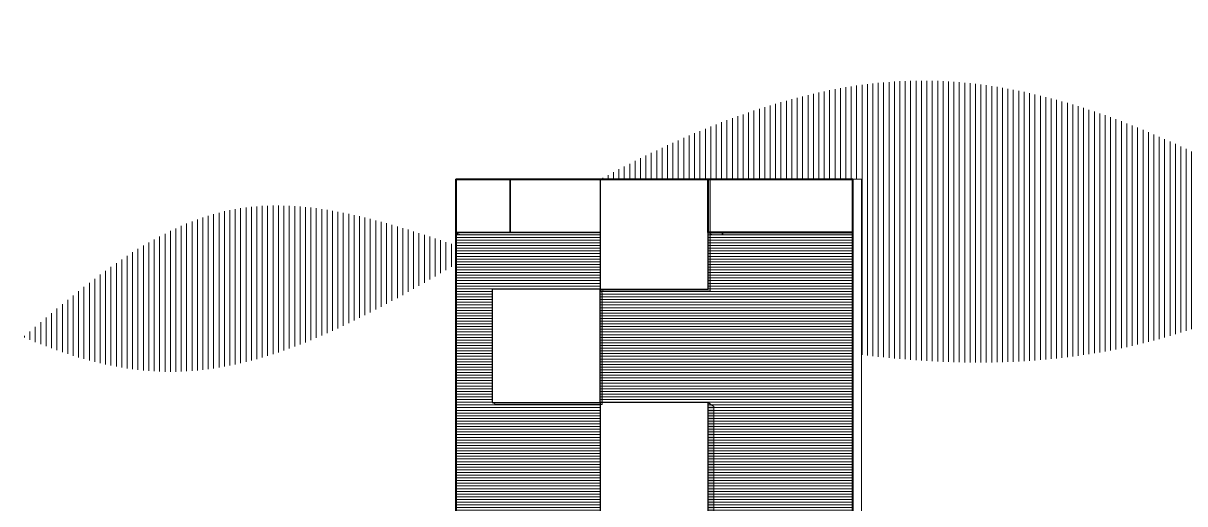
# Model space of a CAD drawing. Header units: millimetres. Extents: x 1564 to 2013, y 216 to 285.
# Drawn here: x 1564.1 to 1628.6, y 257.9 to 284.6 of the extents above; entities that cross this region are included whole.
import ezdxf

# ---------------------------------------------------------------- set-up
doc = ezdxf.new("R2010")
doc.units = ezdxf.units.MM
doc.header["$LTSCALE"] = 10
for name, color, linetype, lineweight in [('CINZA', 252, 'Continuous', 13), ('cinza 03', 252, 'Continuous', 13), ('pn 02', 16, 'Continuous', 20), ('pn 04', 130, 'Continuous', 40), ('PN-01', 90, 'Continuous', 13), ('PN-03', 180, 'Continuous', 30)]:
    doc.layers.add(name, color=color, linetype=linetype, lineweight=lineweight)

msp = doc.modelspace()

# ---------------------------------------------------------------- hatches: boundary and pattern name
at = {"layer": 'CINZA'}
msp.add_hatch(color=256, dxfattribs=at).paths.add_polyline_path([(1596.171, 269.8), (1596.383, 269.688), (1602.283, 269.688), (1602.283, 275.9), (1602.171, 275.9), (1602.171, 269.8)])
at = {"layer": 'cinza 03'}
h = msp.add_hatch(dxfattribs=at)
h.set_pattern_fill('_USER', color=256, scale=0.15, style=0, pattern_type=0)
h.set_pattern_definition([(0, (963.22674, 189.11928), (0, 0.15), [])])
h.paths.add_polyline_path([(1607.171, 238.3), (1602.171, 238.3), (1602.171, 232), (1599.171, 232), (1599.171, 230.45), (1607.171, 230.45)])
h.paths.add_polyline_path([(1610.171, 272.95), (1607.171, 272.95), (1607.171, 257.2), (1608.171, 257.2), (1608.171, 250.9), (1607.171, 250.9), (1607.171, 244.6), (1608.171, 244.6), (1608.171, 238.3), (1607.171, 238.3), (1607.171, 230.45), (1610.171, 230.45)])
h.paths.add_polyline_path([(1596.171, 238.3), (1591.171, 238.3), (1591.171, 230.45), (1599.171, 230.45), (1599.171, 232), (1596.171, 232)])
h.paths.add_polyline_path([(1591.171, 238.3), (1590.171, 238.3), (1590.171, 244.6), (1591.171, 244.6), (1591.171, 250.9), (1590.171, 250.9), (1590.171, 257.2), (1591.171, 257.2), (1591.171, 263.5), (1590.171, 263.5), (1590.171, 269.8), (1591.171, 269.8), (1591.171, 272.95), (1588.16, 272.95), (1588.16, 230.45), (1591.171, 230.45)])
h.paths.add_polyline_path([(1595.996, 250.9), (1591.171, 250.9), (1591.171, 244.6), (1595.996, 244.6)])
h.paths.add_polyline_path([(1596.171, 263.5), (1591.171, 263.5), (1591.171, 257.2), (1596.171, 257.2)])
h.paths.add_polyline_path([(1599.171, 257.2), (1596.171, 257.2), (1596.171, 250.9), (1599.171, 250.9)])
h.paths.add_polyline_path([(1607.171, 250.9), (1602.171, 250.9), (1602.171, 244.6), (1607.171, 244.6)])
h.paths.add_polyline_path([(1607.171, 272.95), (1602.171, 272.95), (1602.171, 269.8), (1599.171, 269.8), (1599.171, 263.5), (1602.171, 263.5), (1602.171, 257.2), (1607.171, 257.2)])
h.paths.add_polyline_path([(1599.171, 269.8), (1596.171, 269.8), (1596.171, 263.5), (1599.171, 263.5)])
h.paths.add_polyline_path([(1596.171, 272.95), (1591.171, 272.95), (1591.171, 269.8), (1596.171, 269.8)])
h.paths.add_polyline_path([(1602.171, 257.2), (1599.171, 257.2), (1599.171, 250.9), (1602.171, 250.9)])
for points in [[(1588.16, 272.95), (1588.373, 272.838), (1596.171, 272.819), (1596.171, 272.95), (1596.171, 272.819), (1596.171, 272.95)], [(1602.16, 272.95), (1602.373, 272.838), (1610.171, 272.819), (1610.171, 272.95), (1610.171, 272.819), (1610.171, 272.95)], [(1596.283, 263.388), (1596.283, 269.588), (1596.171, 269.8), (1596.171, 263.5), (1590.171, 263.5), (1590.383, 263.388)], [(1596.171, 257.2), (1596.383, 256.888), (1602.483, 256.888), (1602.483, 263.288), (1602.171, 263.5), (1602.171, 257.2)]]:
    msp.add_hatch(color=256, dxfattribs=at).paths.add_polyline_path(points)
at = {"layer": 'pn 02'}
h = msp.add_hatch(dxfattribs=at)
h.set_pattern_fill('_USER', color=140, scale=0.3, angle=90, style=0, pattern_type=0)
h.set_pattern_definition([(90, (1590.90576, 221.25), (-0.3, 2e-17), [])])
edge = h.paths.add_edge_path()
edge.add_spline(control_points=[(1610.671, 266.161), (1616.733, 265.383), (1626.417, 265.698), (1635.324, 270.236), (1638.768, 272.032)], knot_values=[49.113009, 49.113009, 49.113009, 49.113009, 67.246944, 78.72037, 78.72037, 78.72037, 78.72037], degree=3, periodic=0)
edge.add_spline(control_points=[(1638.768, 272.032), (1630.461, 277.076), (1616.532, 284.562), (1601.868, 279.002), (1596.171, 275.9)], knot_values=[3.711064, 3.711064, 3.711064, 3.711064, 30.849498, 49.03647, 49.03647, 49.03647, 49.03647], degree=3, periodic=0)
edge.add_line((1596.171, 275.9), (1610.171, 275.9))
edge.add_line((1610.171, 275.9), (1610.671, 275.9))
edge.add_line((1610.671, 275.9), (1610.671, 266.161))
edge = h.paths.add_edge_path()
edge.add_spline(control_points=[(1588.16, 272.225), (1583.839, 273.72), (1575.092, 276.295), (1567.851, 270.312), (1564.135, 267.139)], knot_values=[0.564265, 0.564265, 0.564265, 0.564265, 13.355405, 26.957863, 26.957863, 26.957863, 26.957863], degree=3, periodic=0)
edge.add_spline(control_points=[(1564.135, 267.139), (1566.685, 266.044), (1574.754, 263.71), (1582.652, 267.899), (1588.16, 271.183)], knot_values=[57.673823, 57.673823, 57.673823, 57.673823, 65.957345, 83.972473, 83.972473, 83.972473, 83.972473], degree=3, periodic=0)
edge.add_line((1588.16, 271.183), (1588.16, 272.225))

# ---------------------------------------------------------------- linework, layer by layer
at = {"layer": 'CINZA'}
msp.add_lwpolyline([(1596.171, 269.8), (1596.383, 269.688), (1602.283, 269.688), (1602.283, 275.9), (1602.171, 275.9), (1602.171, 269.8)], close=True, dxfattribs=at)
for centre in [(1588.231, 272.879), (1602.961, 272.879)]:
    msp.add_circle(centre, 0.02, dxfattribs=at)
at = {"layer": 'cinza 03'}
for points in [[(1588.16, 272.95), (1588.373, 272.838), (1596.171, 272.819), (1596.171, 272.95), (1596.171, 272.819), (1596.171, 272.95)], [(1602.16, 272.95), (1602.373, 272.838), (1610.171, 272.819), (1610.171, 272.95), (1610.171, 272.819), (1610.171, 272.95)], [(1590.171, 263.5), (1590.383, 263.388), (1596.283, 263.388), (1596.283, 269.588), (1596.171, 269.8), (1596.171, 263.5)], [(1596.171, 257.2), (1596.383, 256.888), (1602.483, 256.888), (1602.483, 263.288), (1602.171, 263.5), (1602.171, 257.2)]]:
    msp.add_lwpolyline(points, close=True, dxfattribs=at)
at = {"layer": 'pn 04'}
for p, q in [((1588.16, 275.9), (1588.16, 230.45)), ((1588.16, 275.9), (1610.171, 275.9)), ((1610.171, 275.9), (1610.171, 230.45))]:
    msp.add_line(p, q, dxfattribs=at)
msp.add_lwpolyline([(1602.171, 275.9), (1610.171, 275.9), (1610.171, 272.95), (1602.171, 272.95)], close=True, dxfattribs=at)
at = {"layer": 'PN-01'}
for p, q in [((1610.171, 275.9), (1610.671, 275.9)), ((1610.671, 275.9), (1610.671, 243.95))]:
    msp.add_line(p, q, dxfattribs=at)
at = {"layer": 'PN-03'}
for points in [[(1588.16, 275.9), (1591.171, 275.9), (1591.171, 272.95), (1588.16, 272.95)], [(1591.171, 275.9), (1596.171, 275.9), (1596.171, 272.95), (1591.171, 272.95)], [(1596.171, 269.8), (1602.171, 269.8), (1602.171, 275.9), (1596.171, 275.9)], [(1590.171, 263.5), (1596.171, 263.5), (1596.171, 269.8), (1590.171, 269.8)], [(1596.171, 257.2), (1602.171, 257.2), (1602.171, 263.5), (1596.171, 263.5)]]:
    msp.add_lwpolyline(points, close=True, dxfattribs=at)

doc.saveas('drawing.dxf')
